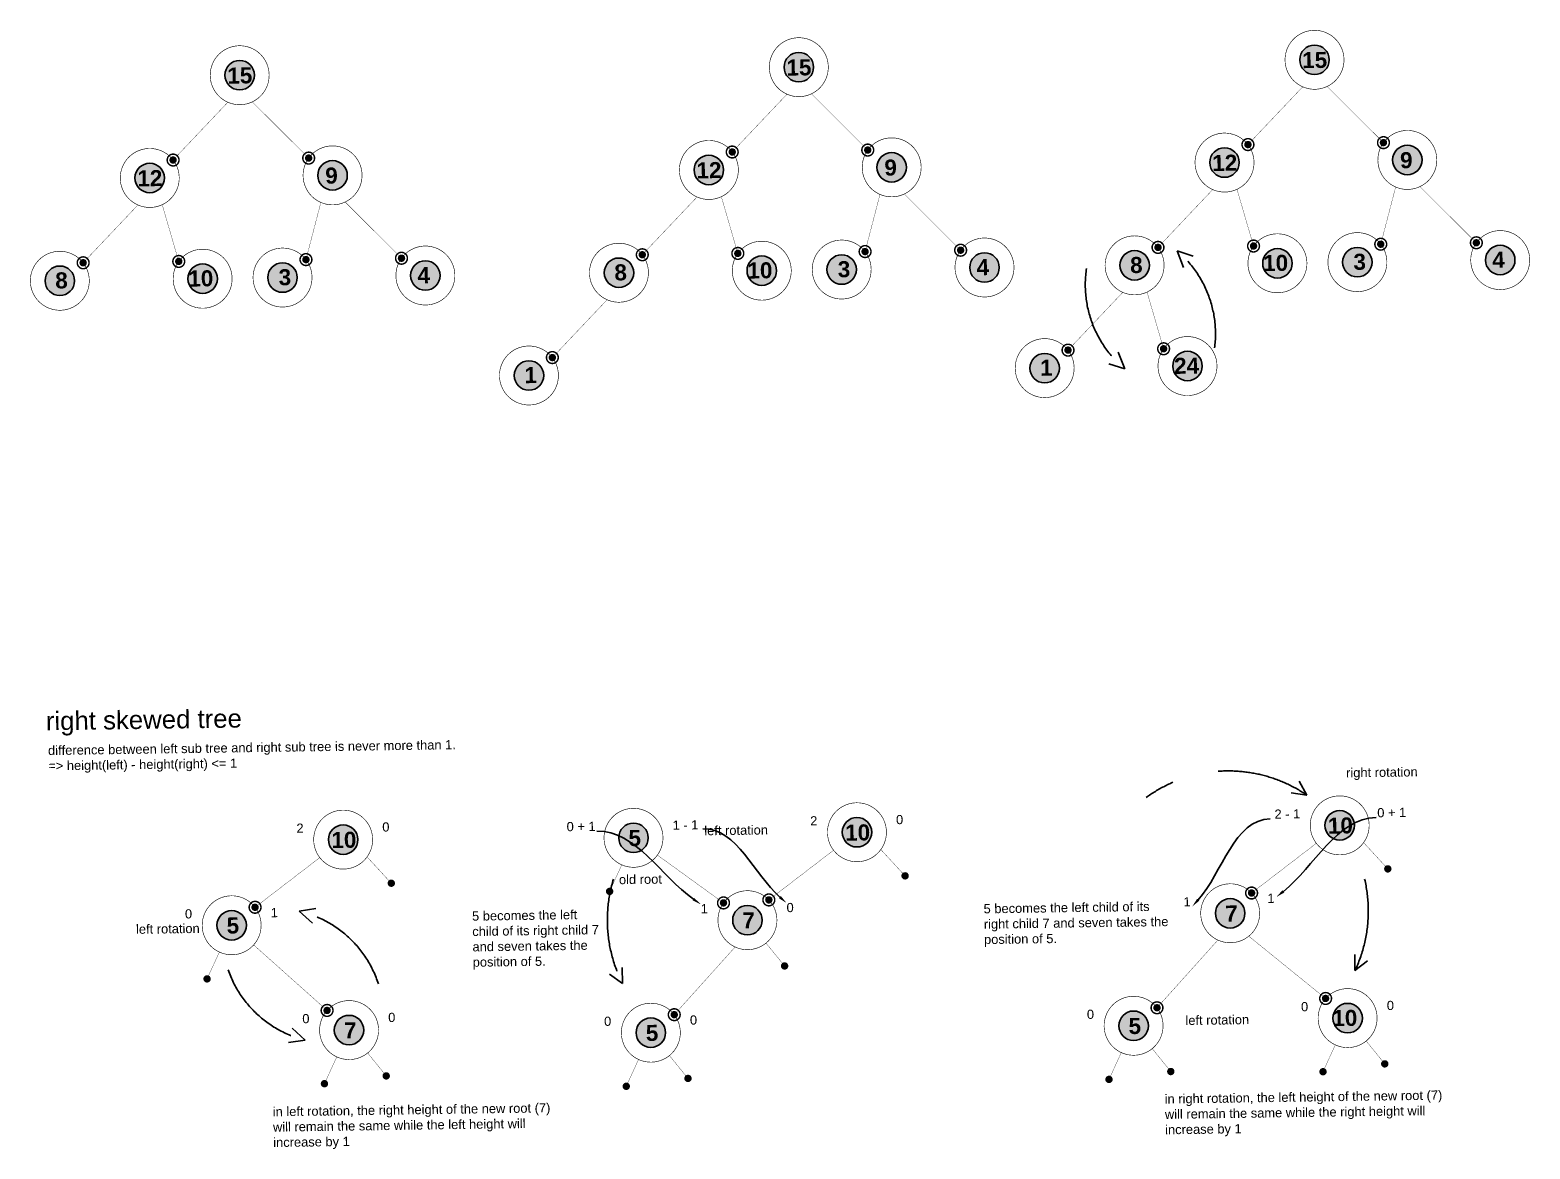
# Model space of a CAD drawing. Header units: millimetres. Extents: x -1100 to 21196, y 133430 to 144863.
# Drawn here: x 10148 to 12692, y 140553 to 142451 of the extents above; entities that cross this region are included whole.
import ezdxf
from ezdxf import colors
from ezdxf.entities.mleader import LeaderData, LeaderLine
from ezdxf.math import Vec2, Vec3

# ---------------------------------------------------------------- set-up
doc = ezdxf.new("R2010")
doc.units = ezdxf.units.MM
doc.linetypes.add('HIDDEN2', pattern=[4.7625, 3.175, -1.5875])
doc.styles.get("Standard").update_dxf_attribs({"font": 'arial.ttf'})

# ---------------------------------------------------------------- blocks, each defined once
blk = doc.blocks.new('fgsdfg')
at = {"color": 152, "true_color": 0x2776bb, "const_width": 50}
for points in [[(200, 0, 1), (-200, 0)], [(200, 0, -1), (-200, 0)]]:
    blk.add_lwpolyline(points, format="xyb", dxfattribs=at)
blk = doc.blocks.new('tghfgh')
at = {"true_color": 0xf8991e}
h = blk.add_hatch(color=30, dxfattribs=at)
h.dxf.hatch_style = 1
h.paths.add_polyline_path([(-100, 0, 1), (100, 0, 1)])
at = {"color": 30, "true_color": 0xf8991e, "const_width": 50}
for points in [[(100, 0, 1), (-100, 0)], [(100, 0, -1), (-100, 0)]]:
    blk.add_lwpolyline(points, format="xyb", dxfattribs=at)

msp = doc.modelspace()

# ---------------------------------------------------------------- hatches: boundary and pattern name
at = {"true_color": 0xddb3d4}
h = msp.add_hatch(color=254, dxfattribs=at)
h.dxf.hatch_style = 1
h.paths.add_polyline_path([(11426.9, 142387.6, 1), (11476.9, 142387.6, 1)])
h = msp.add_hatch(color=254, dxfattribs=at)
h.dxf.hatch_style = 1
h.paths.add_polyline_path([(11426.9, 142387.6, 1), (11476.9, 142387.6, 1)])
h = msp.add_hatch(color=254, dxfattribs=at)
h.dxf.hatch_style = 1
h.paths.add_polyline_path([(12301.4, 142400.1, 1), (12351.4, 142400.1, 1)])
h = msp.add_hatch(color=254, dxfattribs=at)
h.dxf.hatch_style = 1
h.paths.add_polyline_path([(12301.4, 142400.1, 1), (12351.4, 142400.1, 1)])
h = msp.add_hatch(color=254, dxfattribs=at)
h.dxf.hatch_style = 1
h.paths.add_polyline_path([(10478.8, 142374, 1), (10528.8, 142374, 1)])
h = msp.add_hatch(color=254, dxfattribs=at)
h.dxf.hatch_style = 1
h.paths.add_polyline_path([(10478.8, 142374, 1), (10528.8, 142374, 1)])
h = msp.add_hatch(color=254, dxfattribs=at)
h.dxf.hatch_style = 1
h.paths.add_polyline_path([(11274.4, 142213.4, 1), (11324.4, 142213.4, 1)])
h = msp.add_hatch(color=254, dxfattribs=at)
h.dxf.hatch_style = 1
h.paths.add_polyline_path([(11274.4, 142213.4, 1), (11324.4, 142213.4, 1)])
h = msp.add_hatch(color=254, dxfattribs=at)
h.dxf.hatch_style = 1
h.paths.add_polyline_path([(11584.4, 142217.8, 1), (11634.4, 142217.8, 1)])
h = msp.add_hatch(color=254, dxfattribs=at)
h.dxf.hatch_style = 1
h.paths.add_polyline_path([(11584.4, 142217.8, 1), (11634.4, 142217.8, 1)])
h = msp.add_hatch(color=254, dxfattribs=at)
h.dxf.hatch_style = 1
h.paths.add_polyline_path([(12148.8, 142225.9, 1), (12198.8, 142225.9, 1)])
h = msp.add_hatch(color=254, dxfattribs=at)
h.dxf.hatch_style = 1
h.paths.add_polyline_path([(12148.8, 142225.9, 1), (12198.8, 142225.9, 1)])
h = msp.add_hatch(color=254, dxfattribs=at)
h.dxf.hatch_style = 1
h.paths.add_polyline_path([(12458.8, 142230.3, 1), (12508.8, 142230.3, 1)])
h = msp.add_hatch(color=254, dxfattribs=at)
h.dxf.hatch_style = 1
h.paths.add_polyline_path([(12458.8, 142230.3, 1), (12508.8, 142230.3, 1)])
h = msp.add_hatch(color=254, dxfattribs=at)
h.dxf.hatch_style = 1
h.paths.add_polyline_path([(10326.3, 142199.8, 1), (10376.3, 142199.8, 1)])
h = msp.add_hatch(color=254, dxfattribs=at)
h.dxf.hatch_style = 1
h.paths.add_polyline_path([(10326.3, 142199.8, 1), (10376.3, 142199.8, 1)])
h = msp.add_hatch(color=254, dxfattribs=at)
h.dxf.hatch_style = 1
h.paths.add_polyline_path([(10636.3, 142204.2, 1), (10686.3, 142204.2, 1)])
h = msp.add_hatch(color=254, dxfattribs=at)
h.dxf.hatch_style = 1
h.paths.add_polyline_path([(10636.3, 142204.2, 1), (10686.3, 142204.2, 1)])
h = msp.add_hatch(color=254, dxfattribs=at)
h.dxf.hatch_style = 1
h.paths.add_polyline_path([(12374.1, 142057.1, 1), (12424.1, 142057.1, 1)])
h = msp.add_hatch(color=254, dxfattribs=at)
h.dxf.hatch_style = 1
h.paths.add_polyline_path([(12374.1, 142057.1, 1), (12424.1, 142057.1, 1)])
h = msp.add_hatch(color=254, dxfattribs=at)
h.dxf.hatch_style = 1
h.paths.add_polyline_path([(12616.3, 142060.6, 1), (12666.3, 142060.6, 1)])
h = msp.add_hatch(color=254, dxfattribs=at)
h.dxf.hatch_style = 1
h.paths.add_polyline_path([(12616.3, 142060.6, 1), (12666.3, 142060.6, 1)])
h = msp.add_hatch(color=254, dxfattribs=at)
h.dxf.hatch_style = 1
h.paths.add_polyline_path([(10551.5, 142030.9, 1), (10601.5, 142030.9, 1)])
h = msp.add_hatch(color=254, dxfattribs=at)
h.dxf.hatch_style = 1
h.paths.add_polyline_path([(10551.5, 142030.9, 1), (10601.5, 142030.9, 1)])
h = msp.add_hatch(color=254, dxfattribs=at)
h.dxf.hatch_style = 1
h.paths.add_polyline_path([(10793.7, 142034.4, 1), (10843.7, 142034.4, 1)])
h = msp.add_hatch(color=254, dxfattribs=at)
h.dxf.hatch_style = 1
h.paths.add_polyline_path([(10793.7, 142034.4, 1), (10843.7, 142034.4, 1)])
h = msp.add_hatch(color=254, dxfattribs=at)
h.dxf.hatch_style = 1
h.paths.add_polyline_path([(11121.8, 142039.1, 1), (11171.9, 142039.1, 1)])
h = msp.add_hatch(color=254, dxfattribs=at)
h.dxf.hatch_style = 1
h.paths.add_polyline_path([(11121.8, 142039.1, 1), (11171.9, 142039.1, 1)])
h = msp.add_hatch(color=254, dxfattribs=at)
h.dxf.hatch_style = 1
h.paths.add_polyline_path([(11364.1, 142042.6, 1), (11414.1, 142042.6, 1)])
h = msp.add_hatch(color=254, dxfattribs=at)
h.dxf.hatch_style = 1
h.paths.add_polyline_path([(11364.1, 142042.6, 1), (11414.1, 142042.6, 1)])
h = msp.add_hatch(color=254, dxfattribs=at)
h.dxf.hatch_style = 1
h.paths.add_polyline_path([(11499.6, 142044.5, 1), (11549.6, 142044.5, 1)])
h = msp.add_hatch(color=254, dxfattribs=at)
h.dxf.hatch_style = 1
h.paths.add_polyline_path([(11499.6, 142044.5, 1), (11549.6, 142044.5, 1)])
h = msp.add_hatch(color=254, dxfattribs=at)
h.dxf.hatch_style = 1
h.paths.add_polyline_path([(11741.8, 142048, 1), (11791.8, 142048, 1)])
h = msp.add_hatch(color=254, dxfattribs=at)
h.dxf.hatch_style = 1
h.paths.add_polyline_path([(11741.8, 142048, 1), (11791.8, 142048, 1)])
h = msp.add_hatch(color=254, dxfattribs=at)
h.dxf.hatch_style = 1
h.paths.add_polyline_path([(11996.3, 142051.7, 1), (12046.3, 142051.7, 1)])
h = msp.add_hatch(color=254, dxfattribs=at)
h.dxf.hatch_style = 1
h.paths.add_polyline_path([(11996.3, 142051.7, 1), (12046.3, 142051.7, 1)])
h = msp.add_hatch(color=254, dxfattribs=at)
h.dxf.hatch_style = 1
h.paths.add_polyline_path([(12238.5, 142055.1, 1), (12288.5, 142055.1, 1)])
h = msp.add_hatch(color=254, dxfattribs=at)
h.dxf.hatch_style = 1
h.paths.add_polyline_path([(12238.5, 142055.1, 1), (12288.5, 142055.1, 1)])
h = msp.add_hatch(color=254, dxfattribs=at)
h.dxf.hatch_style = 1
h.paths.add_polyline_path([(10173.8, 142025.5, 1), (10223.8, 142025.5, 1)])
h = msp.add_hatch(color=254, dxfattribs=at)
h.dxf.hatch_style = 1
h.paths.add_polyline_path([(10173.8, 142025.5, 1), (10223.8, 142025.5, 1)])
h = msp.add_hatch(color=254, dxfattribs=at)
h.dxf.hatch_style = 1
h.paths.add_polyline_path([(10416, 142029, 1), (10466, 142029, 1)])
h = msp.add_hatch(color=254, dxfattribs=at)
h.dxf.hatch_style = 1
h.paths.add_polyline_path([(10416, 142029, 1), (10466, 142029, 1)])
h = msp.add_hatch(color=254, dxfattribs=at)
h.dxf.hatch_style = 1
h.paths.add_polyline_path([(12086, 141880.9, 1), (12136, 141880.9, 1)])
h = msp.add_hatch(color=254, dxfattribs=at)
h.dxf.hatch_style = 1
h.paths.add_polyline_path([(12086, 141880.9, 1), (12136, 141880.9, 1)])
h = msp.add_hatch(color=254, dxfattribs=at)
h.dxf.hatch_style = 1
h.paths.add_polyline_path([(10969.3, 141864.9, 1), (11019.3, 141864.9, 1)])
h = msp.add_hatch(color=254, dxfattribs=at)
h.dxf.hatch_style = 1
h.paths.add_polyline_path([(10969.3, 141864.9, 1), (11019.3, 141864.9, 1)])
h = msp.add_hatch(color=254, dxfattribs=at)
h.dxf.hatch_style = 1
h.paths.add_polyline_path([(11843.8, 141877.4, 1), (11893.8, 141877.4, 1)])
h = msp.add_hatch(color=254, dxfattribs=at)
h.dxf.hatch_style = 1
h.paths.add_polyline_path([(11843.8, 141877.4, 1), (11893.8, 141877.4, 1)])
h = msp.add_hatch(color=254, dxfattribs=at)
h.dxf.hatch_style = 1
h.paths.add_polyline_path([(11525.5, 141090.5, 1), (11575.5, 141090.5, 1)])
h = msp.add_hatch(color=254, dxfattribs=at)
h.dxf.hatch_style = 1
h.paths.add_polyline_path([(11525.5, 141090.5, 1), (11575.5, 141090.5, 1)])
at = {"true_color": 0xddb3d4, "transparency": 33554559}
h = msp.add_hatch(color=254, dxfattribs=at)
h.dxf.hatch_style = 1
h.paths.add_polyline_path([(12344.1, 141102.2, 1), (12394.1, 141102.2, 1)])
h = msp.add_hatch(color=254, dxfattribs=at)
h.dxf.hatch_style = 1
h.paths.add_polyline_path([(12344.1, 141102.2, 1), (12394.1, 141102.2, 1)])
at = {"true_color": 0xddb3d4}
h = msp.add_hatch(color=254, dxfattribs=at)
h.dxf.hatch_style = 1
h.paths.add_polyline_path([(10654.3, 141078, 1), (10704.3, 141078, 1)])
h = msp.add_hatch(color=254, dxfattribs=at)
h.dxf.hatch_style = 1
h.paths.add_polyline_path([(10654.3, 141078, 1), (10704.3, 141078, 1)])
at = {"true_color": 0xddb3d4, "transparency": 33554636}
h = msp.add_hatch(color=254, dxfattribs=at)
h.dxf.hatch_style = 1
h.paths.add_polyline_path([(11146.6, 141081.1, 1), (11196.6, 141081.1, 1)])
h = msp.add_hatch(color=254, dxfattribs=at)
h.dxf.hatch_style = 1
h.paths.add_polyline_path([(11146.6, 141081.1, 1), (11196.6, 141081.1, 1)])
at = {"true_color": 0xddb3d4}
h = msp.add_hatch(color=254, dxfattribs=at)
h.dxf.hatch_style = 1
h.paths.add_polyline_path([(11339.8, 140941.4, 1), (11389.8, 140941.4, 1)])
h = msp.add_hatch(color=254, dxfattribs=at)
h.dxf.hatch_style = 1
h.paths.add_polyline_path([(12158.4, 140953.1, 1), (12208.4, 140953.1, 1)])
h = msp.add_hatch(color=254, dxfattribs=at)
h.dxf.hatch_style = 1
h.paths.add_polyline_path([(10465.2, 140932.8, 1), (10515.2, 140932.8, 1)])
h = msp.add_hatch(color=254, dxfattribs=at)
h.dxf.hatch_style = 1
h.paths.add_polyline_path([(11994.6, 140762.4, 1), (12044.6, 140762.4, 1)])
h = msp.add_hatch(color=254, dxfattribs=at)
h.dxf.hatch_style = 1
h.paths.add_polyline_path([(12357.5, 140775.4, 1), (12407.5, 140775.4, 1)])
h = msp.add_hatch(color=254, dxfattribs=at)
h.dxf.hatch_style = 1
h.paths.add_polyline_path([(10664.3, 140755.1, 1), (10714.3, 140755.1, 1)])
h = msp.add_hatch(color=254, dxfattribs=at)
h.dxf.hatch_style = 1
h.paths.add_polyline_path([(11176, 140750.7, 1), (11226, 140750.7, 1)])

# ---------------------------------------------------------------- linework, layer by layer
for points in [[(11401.9, 142386.9, 1, 1, -1), (11501.9, 142388.3, 1, 1, 1)], [(12276.4, 142399.4, 1, 1, -1), (12376.4, 142400.9, 1, 1, 1)], [(10453.8, 142373.3, 1, 1, -1), (10553.8, 142374.7, 1, 1, 1)], [(11401.9, 142386.9, 1, 1, 1), (11501.9, 142388.3, 1, 1, -1)], [(12276.4, 142399.4, 1, 1, 1), (12376.4, 142400.9, 1, 1, -1)], [(10453.8, 142373.3, 1, 1, 1), (10553.8, 142374.7, 1, 1, -1)], [(11249.4, 142212.6, 1, 1, -1), (11349.4, 142214.1, 1, 1, 1)], [(11659.4, 142218.5, 1, 1, 1), (11559.4, 142217.1, 1, 1, -1)], [(12123.8, 142225.2, 1, 1, -1), (12223.8, 142226.6, 1, 1, 1)], [(12533.8, 142231.1, 1, 1, 1), (12433.8, 142229.6, 1, 1, -1)], [(10301.3, 142199.1, 1, 1, -1), (10401.3, 142200.5, 1, 1, 1)], [(10711.3, 142204.9, 1, 1, 1), (10611.3, 142203.5, 1, 1, -1)], [(11249.4, 142212.6, 1, 1, 1), (11349.4, 142214.1, 1, 1, -1)], [(11659.4, 142218.5, 1, 1, -1), (11559.4, 142217.1, 1, 1, 1)], [(12123.8, 142225.2, 1, 1, 1), (12223.8, 142226.6, 1, 1, -1)], [(12533.8, 142231.1, 1, 1, -1), (12433.8, 142229.6, 1, 1, 1)], [(10301.3, 142199.1, 1, 1, 1), (10401.3, 142200.5, 1, 1, -1)], [(10711.3, 142204.9, 1, 1, -1), (10611.3, 142203.5, 1, 1, 1)], [(12349.1, 142056.4, 1, 1, -1), (12449.1, 142057.8, 1, 1, 1)], [(12691.3, 142061.3, 1, 1, 1), (12591.3, 142059.8, 1, 1, -1)], [(10526.5, 142030.2, 1, 1, -1), (10626.5, 142031.7, 1, 1, 1)], [(10868.7, 142035.1, 1, 1, 1), (10768.7, 142033.7, 1, 1, -1)], [(11096.9, 142038.4, 1, 1, -1), (11196.9, 142039.8, 1, 1, 1)], [(11439.1, 142043.3, 1, 1, 1), (11339.1, 142041.9, 1, 1, -1)], [(11474.6, 142043.8, 1, 1, -1), (11574.6, 142045.3, 1, 1, 1)], [(11816.8, 142048.7, 1, 1, 1), (11716.8, 142047.3, 1, 1, -1)], [(11971.3, 142050.9, 1, 1, -1), (12071.3, 142052.4, 1, 1, 1)], [(12313.5, 142055.9, 1, 1, 1), (12213.5, 142054.4, 1, 1, -1)], [(10148.8, 142024.8, 1, 1, -1), (10248.8, 142026.2, 1, 1, 1)], [(10491, 142029.7, 1, 1, 1), (10391, 142028.3, 1, 1, -1)], [(12313.5, 142055.9, 1, 1, -1), (12213.5, 142054.4, 1, 1, 1)], [(12349.1, 142056.4, 1, 1, 1), (12449.1, 142057.8, 1, 1, -1)], [(12691.3, 142061.3, 1, 1, -1), (12591.3, 142059.8, 1, 1, 1)], [(10491, 142029.7, 1, 1, -1), (10391, 142028.3, 1, 1, 1)], [(10526.5, 142030.2, 1, 1, 1), (10626.5, 142031.7, 1, 1, -1)], [(10868.7, 142035.1, 1, 1, -1), (10768.7, 142033.7, 1, 1, 1)], [(11096.9, 142038.4, 1, 1, 1), (11196.9, 142039.8, 1, 1, -1)], [(11439.1, 142043.3, 1, 1, -1), (11339.1, 142041.9, 1, 1, 1)], [(11474.6, 142043.8, 1, 1, 1), (11574.6, 142045.3, 1, 1, -1)], [(11816.8, 142048.7, 1, 1, -1), (11716.8, 142047.3, 1, 1, 1)], [(11971.3, 142050.9, 1, 1, 1), (12071.3, 142052.4, 1, 1, -1)], [(10148.8, 142024.8, 1, 1, 1), (10248.8, 142026.2, 1, 1, -1)], [(12161, 141881.6, 1, 1, 1), (12061, 141880.2, 1, 1, -1)], [(10944.3, 141864.2, 1, 1, -1), (11044.3, 141865.6, 1, 1, 1)], [(11818.8, 141876.7, 1, 1, -1), (11918.8, 141878.1, 1, 1, 1)], [(11818.8, 141876.7, 1, 1, 1), (11918.8, 141878.1, 1, 1, -1)], [(12161, 141881.6, 1, 1, -1), (12061, 141880.2, 1, 1, 1)], [(10944.3, 141864.2, 1, 1, 1), (11044.3, 141865.6, 1, 1, -1)], [(11600.5, 141091.2, 1, 1, 1), (11500.5, 141089.8, 1, 1, -1)], [(10729.3, 141078.7, 1, 1, 1), (10629.3, 141077.3, 1, 1, -1)], [(11600.5, 141091.2, 1, 1, -1), (11500.5, 141089.8, 1, 1, 1)], [(10729.3, 141078.7, 1, 1, -1), (10629.3, 141077.3, 1, 1, 1)]]:
    msp.add_lwpolyline(points, format="xyseb", close=True)
at = {"color": 51, "true_color": 0xf7f281, "const_width": 0.5}
for points in [[(11432.2, 142342.2), (11339, 142243.8)], [(11472.9, 142342.8), (11568.8, 142247.1)], [(12306.7, 142354.7), (12213.5, 142256.4)], [(12347.3, 142355.3), (12443.3, 142259.7)], [(10484.1, 142328.6), (10390.9, 142230.2)], [(10524.8, 142329.2), (10620.8, 142233.5)], [(12464.1, 142184.9), (12438.7, 142087.5)], [(12504.8, 142185.5), (12600.8, 142089.9)], [(10641.6, 142158.8), (10616.2, 142061.4)], [(10682.3, 142159.4), (10778.2, 142063.7)], [(11279.7, 142167.9), (11186.5, 142069.6)], [(11320.4, 142168.5), (11348.5, 142071.9)], [(11589.7, 142172.4), (11564.3, 142075)], [(11630.3, 142173), (11726.3, 142077.3)], [(12154.1, 142180.5), (12061, 142082.1)], [(12194.8, 142181.1), (12223, 142084.4)], [(10331.6, 142154.4), (10238.4, 142056)], [(10372.3, 142154.9), (10400.5, 142058.3)], [(12001.6, 142006.2), (11908.4, 141907.9)], [(12042.3, 142006.8), (12070.5, 141910.2)], [(11127.2, 141993.7), (11034, 141895.3)], [(10639.6, 141047.5), (10529.9, 140963.3)], [(11510.8, 141060), (11401.1, 140975.8)], [(12214.9, 140914.3), (12345.2, 140808.7)], [(10527.5, 140899.5), (10652, 140788.4)], [(11343.9, 140895.9), (11240.7, 140781.2)], [(12162.5, 140907.7), (12059.3, 140792.9)]]:
    msp.add_lwpolyline(points, dxfattribs=at)
for points in [[(12093.3, 142076.5), (12104.2, 142048)], [(12093.3, 142076.5), (12120.5, 142067.2)], [(12004.7, 141876), (11993.5, 141904.3)], [(12004.7, 141876), (11977.4, 141884.9)], [(12313.5, 141153.5), (12300.6, 141177.1)], [(12313.5, 141153.5), (12286.8, 141157.4)], [(10604.7, 140956.9), (10633.1, 140961.2)], [(10604.7, 140956.9), (10627.3, 140936.6)], [(11152.8, 140834.3), (11152.3, 140861.3)], [(12395, 140856), (12394.7, 140883)], [(12395, 140856), (12416.3, 140872.5)], [(11152.8, 140834.3), (11131, 140850.1)], [(10615.1, 140738), (10592.7, 140758.5)], [(10615.1, 140738), (10586.7, 140734.1)]]:
    msp.add_lwpolyline(points)
at = {"transparency": 33554559}
for points in [[(12419.1, 141102.9, 1, 1, 1), (12319.1, 141101.5, 1, 1, -1)], [(12419.1, 141102.9, 1, 1, -1), (12319.1, 141101.5, 1, 1, 1)]]:
    msp.add_lwpolyline(points, format="xyseb", close=True, dxfattribs=at)
at = {"transparency": 33554636}
for points in [[(11121.6, 141080.4, 1, 1, -1), (11221.6, 141081.8, 1, 1, 1)], [(11121.6, 141080.4, 1, 1, 1), (11221.6, 141081.8, 1, 1, -1)]]:
    msp.add_lwpolyline(points, format="xyseb", close=True, dxfattribs=at)
at = {"color": 51, "true_color": 0xf7f281, "transparency": 33554559, "const_width": 0.5}
msp.add_lwpolyline([(12329.5, 141071.8), (12219.7, 140987.5)], dxfattribs=at)
at = {"color": 51, "linetype": 'HIDDEN2', "ltscale": 50, "true_color": 0xf7f281, "transparency": 33554559, "const_width": 0.5}
msp.add_lwpolyline([(12409.7, 141072.9), (12450.7, 141028.4)], dxfattribs=at)
at = {"color": 51, "linetype": 'HIDDEN2', "ltscale": 50, "true_color": 0xf7f281, "const_width": 0.5}
for points in [[(10719.8, 141048.7), (10760.9, 141004.1)], [(11591, 141061.2), (11632.1, 141016.6)], [(11151.9, 141035.7), (11131.1, 140990.2)], [(10469.4, 140887.4), (10448.5, 140841.9)], [(11396.3, 140902.6), (11427.8, 140863.8)], [(12414, 140736.6), (12445.5, 140697.8)], [(10668.4, 140709.6), (10647.6, 140664.2)], [(10720.8, 140716.3), (10752.3, 140677.4)], [(11232.5, 140711.9), (11264, 140673.1)], [(11998.8, 140717), (11977.9, 140671.5)], [(12051.2, 140723.6), (12082.7, 140684.8)], [(12361.6, 140730), (12340.8, 140684.5)], [(11180.1, 140705.2), (11159.3, 140659.8)]]:
    msp.add_lwpolyline(points, dxfattribs=at)
at = {"color": 51, "true_color": 0xf7f281, "transparency": 33554636, "const_width": 0.5}
msp.add_lwpolyline([(11212.1, 141051.8), (11324.2, 140970.7)], dxfattribs=at)
at = {"const_width": 1}
for points in [[(11314.8, 140940.7, -1), (11414.8, 140942.1)], [(12133.4, 140952.4, -1), (12233.4, 140953.9)], [(10440.2, 140932.1, -1), (10540.2, 140933.5)], [(11314.8, 140940.7, 1), (11414.8, 140942.1)], [(12133.4, 140952.4, 1), (12233.4, 140953.9)], [(10440.2, 140932.1, 1), (10540.2, 140933.5)], [(11969.6, 140761.7, -1), (12069.6, 140763.1)], [(12332.5, 140774.7, -1), (12432.5, 140776.1)], [(10639.3, 140754.4, -1), (10739.3, 140755.8)], [(11151, 140750, -1), (11251, 140751.4)], [(11969.6, 140761.7, 1), (12069.6, 140763.1)], [(12332.5, 140774.7, 1), (12432.5, 140776.1)], [(10639.3, 140754.4, 1), (10739.3, 140755.8)], [(11151, 140750, 1), (11251, 140751.4)]]:
    msp.add_lwpolyline(points, format="xyb", dxfattribs=at)
at = {"color": 254, "true_color": 0xddb3d4}
for centre in [(11451.9, 142387.6), (11451.9, 142387.6), (12326.4, 142400.1), (12326.4, 142400.1), (10503.8, 142374), (10503.8, 142374), (11299.4, 142213.4), (11299.4, 142213.4), (11609.4, 142217.8), (11609.4, 142217.8), (12173.8, 142225.9), (12173.8, 142225.9), (12483.8, 142230.3), (12483.8, 142230.3), (10351.3, 142199.8), (10351.3, 142199.8), (10661.3, 142204.2), (10661.3, 142204.2), (12399.1, 142057.1), (12399.1, 142057.1), (12641.3, 142060.6), (12641.3, 142060.6), (10576.5, 142030.9), (10576.5, 142030.9), (10818.7, 142034.4), (10818.7, 142034.4), (11146.9, 142039.1), (11146.9, 142039.1), (11389.1, 142042.6), (11389.1, 142042.6), (11524.6, 142044.5), (11524.6, 142044.5), (11766.8, 142048), (11766.8, 142048), (12021.3, 142051.7), (12021.3, 142051.7), (12263.5, 142055.1), (12263.5, 142055.1), (10198.8, 142025.5), (10198.8, 142025.5), (10441, 142029), (10441, 142029), (12111, 141880.9), (12111, 141880.9), (10994.3, 141864.9), (10994.3, 141864.9), (11868.8, 141877.4), (11868.8, 141877.4), (11550.5, 141090.5), (11550.5, 141090.5), (10679.3, 141078), (10679.3, 141078), (11364.8, 140941.4), (12183.4, 140953.1), (10490.2, 140932.8), (12019.6, 140762.4), (12382.5, 140775.4), (10689.3, 140755.1), (11201, 140750.7)]:
    msp.add_circle(centre, 25, dxfattribs=at)
at = {"color": 254, "true_color": 0xddb3d4, "transparency": 33554559}
msp.add_circle((12369.1, 141102.2), 25, dxfattribs=at)
msp.add_circle((12369.1, 141102.2), 25, dxfattribs=at)
at = {"color": 254, "true_color": 0xddb3d4, "transparency": 33554636}
msp.add_circle((11171.6, 141081.1), 25, dxfattribs=at)
msp.add_circle((11171.6, 141081.1), 25, dxfattribs=at)
at = {"linetype": 'HIDDEN2', "ltscale": 50}
for centre, radius, start, end in [((11973.1, 141935.3), 185.4, 352.6436, 49.5984), ((12123.1, 142018.6), 185.4, 171.3792, 228.334), ((12180.1, 140957), 237.5, 55.8138, 125.8293), ((12180.1, 140957), 237.5, 334.8318, 18.6166), ((11364.8, 140941.4), 237.5, 163.0265, 206.8113), ((10562.6, 140776.3), 185.4, 17.9519, 74.9067), ((10659.4, 140918), 185.4, 199.2162, 256.1711)]:
    msp.add_arc(centre, radius, start, end, dxfattribs=at)

# ---------------------------------------------------------------- block references
at = {"color": 30, "true_color": 0xf8991e}
for p, xscale, yscale, zscale, rotation in [((12213.5, 142256.4), 0.05000514043477499, 0.05000514043477499, 0.05000514043477499, 0.8215499083344672), ((12443.3, 142259.7), -0.05000514043477499, 0.050005140434775, 0.050005140434775, 0.8215499083344914), ((10390.9, 142230.2), 0.05000514043477499, 0.05000514043477499, 0.05000514043477499, 0.8215499083344672), ((10620.8, 142233.5), -0.05000514043477499, 0.050005140434775, 0.050005140434775, 0.8215499083344914), ((11339, 142243.8), 0.05000514043477499, 0.05000514043477499, 0.05000514043477499, 0.8215499083344672), ((11568.8, 142247.1), -0.05000514043477499, 0.050005140434775, 0.050005140434775, 0.8215499083344914), ((11348.5, 142071.9), -0.05000514043477499, 0.050005140434775, 0.050005140434775, 0.8215499083344914), ((11564.3, 142075), 0.05000514043477499, 0.05000514043477499, 0.05000514043477499, 0.8215499083344672), ((11726.3, 142077.3), -0.05000514043477499, 0.050005140434775, 0.050005140434775, 0.8215499083344914), ((12061, 142082.1), 0.05000514043477499, 0.05000514043477499, 0.05000514043477499, 0.8215499083344672), ((12223, 142084.4), -0.05000514043477499, 0.050005140434775, 0.050005140434775, 0.8215499083344914), ((12438.7, 142087.5), 0.05000514043477499, 0.05000514043477499, 0.05000514043477499, 0.8215499083344672), ((12600.8, 142089.9), -0.05000514043477499, 0.050005140434775, 0.050005140434775, 0.8215499083344914), ((10238.4, 142056), 0.05000514043477499, 0.05000514043477499, 0.05000514043477499, 0.8215499083344672), ((10400.5, 142058.3), -0.05000514043477499, 0.050005140434775, 0.050005140434775, 0.8215499083344914), ((10616.2, 142061.4), 0.05000514043477499, 0.05000514043477499, 0.05000514043477499, 0.8215499083344672), ((10778.2, 142063.7), -0.05000514043477499, 0.050005140434775, 0.050005140434775, 0.8215499083344914), ((11186.5, 142069.6), 0.05000514043477499, 0.05000514043477499, 0.05000514043477499, 0.8215499083344672), ((11034, 141895.3), 0.05000514043477499, 0.05000514043477499, 0.05000514043477499, 0.8215499083344672), ((11908.4, 141907.9), 0.05000514043477499, 0.05000514043477499, 0.05000514043477499, 0.8215499083344672), ((12070.5, 141910.2), -0.05000514043477499, 0.050005140434775, 0.050005140434775, 0.8215499083344914), ((12219.7, 140987.5), 0.05000514043477499, 0.05000514043477499, 0.05000514043477499, 0.8215499083344672), ((10529.9, 140963.3), 0.05000514043477499, 0.05000514043477499, 0.05000514043477499, 0.8215499083344672), ((11401.1, 140975.8), 0.05000514043477499, 0.05000514043477499, 0.05000514043477499, 0.8215499083344672), ((12345.2, 140808.7), -0.05000514043477499, 0.050005140434775, 0.050005140434775, 0.8215499083344914), ((10652, 140788.4), -0.05000514043477499, 0.050005140434775, 0.050005140434775, 0.8215499083344914), ((11240.7, 140781.2), 0.05000514043477499, 0.05000514043477499, 0.05000514043477499, 0.8215499083344672), ((12059.3, 140792.9), 0.05000514043477499, 0.05000514043477499, 0.05000514043477499, 0.8215499083344672)]:
    msp.add_blockref('fgsdfg', p, dxfattribs=dict(at, xscale=xscale, yscale=yscale, zscale=zscale, rotation=rotation))
for p, xscale, yscale, zscale, rotation in [((12213.5, 142256.4), -0.05000514043477499, 0.050005140434775, 0.050005140434775, 0.8215499083344914), ((12443.3, 142259.7), 0.05000514043477499, 0.05000514043477499, 0.05000514043477499, 0.8215499083344672), ((10390.9, 142230.2), -0.05000514043477499, 0.050005140434775, 0.050005140434775, 0.8215499083344914), ((10620.8, 142233.5), 0.05000514043477499, 0.05000514043477499, 0.05000514043477499, 0.8215499083344672), ((11339, 142243.8), -0.05000514043477499, 0.050005140434775, 0.050005140434775, 0.8215499083344914), ((11568.8, 142247.1), 0.05000514043477499, 0.05000514043477499, 0.05000514043477499, 0.8215499083344672), ((11564.3, 142075), -0.05000514043477499, 0.050005140434775, 0.050005140434775, 0.8215499083344914), ((11726.3, 142077.3), 0.05000514043477499, 0.05000514043477499, 0.05000514043477499, 0.8215499083344672), ((12061, 142082.1), -0.05000514043477499, 0.050005140434775, 0.050005140434775, 0.8215499083344914), ((12223, 142084.4), 0.05000514043477499, 0.05000514043477499, 0.05000514043477499, 0.8215499083344672), ((12438.7, 142087.5), -0.05000514043477499, 0.050005140434775, 0.050005140434775, 0.8215499083344914), ((12600.8, 142089.9), 0.05000514043477499, 0.05000514043477499, 0.05000514043477499, 0.8215499083344672), ((10238.4, 142056), -0.05000514043477499, 0.050005140434775, 0.050005140434775, 0.8215499083344914), ((10400.5, 142058.3), 0.05000514043477499, 0.05000514043477499, 0.05000514043477499, 0.8215499083344672), ((10616.2, 142061.4), -0.05000514043477499, 0.050005140434775, 0.050005140434775, 0.8215499083344914), ((10778.2, 142063.7), 0.05000514043477499, 0.05000514043477499, 0.05000514043477499, 0.8215499083344672), ((11186.5, 142069.6), -0.05000514043477499, 0.050005140434775, 0.050005140434775, 0.8215499083344914), ((11348.5, 142071.9), 0.05000514043477499, 0.05000514043477499, 0.05000514043477499, 0.8215499083344672), ((11908.4, 141907.9), -0.05000514043477499, 0.050005140434775, 0.050005140434775, 0.8215499083344914), ((12070.5, 141910.2), 0.05000514043477499, 0.05000514043477499, 0.05000514043477499, 0.8215499083344672), ((11034, 141895.3), -0.05000514043477499, 0.050005140434775, 0.050005140434775, 0.8215499083344914), ((11632.1, 141016.6), 0.05000514043477499, 0.05000514043477499, 0.05000514043477499, 0.8215499083344672), ((10760.9, 141004.1), 0.05000514043477499, 0.05000514043477499, 0.05000514043477499, 0.8215499083344672), ((11131.1, 140990.2), -0.05000514043477499, 0.050005140434775, 0.050005140434775, 0.8215499083344914), ((12219.7, 140987.5), -0.05000514043477499, 0.050005140434775, 0.050005140434775, 0.8215499083344914), ((10529.9, 140963.3), 0.05000514043477499, 0.05000514043477499, 0.05000514043477499, 0.8215499083344672), ((11401.1, 140975.8), -0.05000514043477499, 0.050005140434775, 0.050005140434775, 0.8215499083344914), ((11427.8, 140863.8), -0.05000514043477499, 0.050005140434775, 0.050005140434775, 0.8215499083344914), ((10448.5, 140841.9), -0.05000514043477499, 0.050005140434775, 0.050005140434775, 0.8215499083344914), ((12345.2, 140808.7), -0.05000514043477499, 0.050005140434775, 0.050005140434775, 0.8215499083344914), ((10652, 140788.4), -0.05000514043477499, 0.050005140434775, 0.050005140434775, 0.8215499083344914), ((11240.7, 140781.2), -0.05000514043477499, 0.050005140434775, 0.050005140434775, 0.8215499083344914), ((12059.3, 140792.9), -0.05000514043477499, 0.050005140434775, 0.050005140434775, 0.8215499083344914), ((10752.3, 140677.4), -0.05000514043477499, 0.050005140434775, 0.050005140434775, 0.8215499083344914), ((12082.7, 140684.8), -0.05000514043477499, 0.050005140434775, 0.050005140434775, 0.8215499083344914), ((12340.8, 140684.5), -0.05000514043477499, 0.050005140434775, 0.050005140434775, 0.8215499083344914), ((12445.5, 140697.8), -0.05000514043477499, 0.050005140434775, 0.050005140434775, 0.8215499083344914), ((10647.6, 140664.2), -0.05000514043477499, 0.050005140434775, 0.050005140434775, 0.8215499083344914), ((11159.3, 140659.8), -0.05000514043477499, 0.050005140434775, 0.050005140434775, 0.8215499083344914), ((11264, 140673.1), -0.05000514043477499, 0.050005140434775, 0.050005140434775, 0.8215499083344914), ((11977.9, 140671.5), -0.05000514043477499, 0.050005140434775, 0.050005140434775, 0.8215499083344914)]:
    msp.add_blockref('tghfgh', p, dxfattribs=dict(xscale=xscale, yscale=yscale, zscale=zscale, rotation=rotation))
at = {"transparency": 33554559, "xscale": 0.05000514043477499, "yscale": 0.05000514043477499, "zscale": 0.05000514043477499, "rotation": 0.8215499083344672}
msp.add_blockref('tghfgh', (12450.7, 141028.4), dxfattribs=at)
at = {"color": 30, "true_color": 0xf8991e, "transparency": 33554636, "xscale": -0.05000514043477499, "yscale": 0.050005140434775, "zscale": 0.050005140434775, "rotation": 0.8215499083344914}
msp.add_blockref('fgsdfg', (11324.2, 140970.7), dxfattribs=at)
at = {"transparency": 33554636, "xscale": -0.05000514043477499, "yscale": 0.050005140434775, "zscale": 0.050005140434775, "rotation": 0.8215499083344914}
msp.add_blockref('tghfgh', (11324.2, 140970.7), dxfattribs=at)

# ---------------------------------------------------------------- texts
at = {"color": 18, "true_color": 0x000000, "char_height": 27.228, "width": 42.338, "rotation": 0.8215}
for s, insert, attachment_point in [('{\\fArial|b1|i0|c0|p34;15}', (12305.3, 142413.1), 1), ('{\\fArial|b1|i0|c0|p34;15}', (10482.7, 142386.9), 1), ('{\\fArial|b1|i0|c0|p34;15}', (11430.8, 142400.5), 1), ('{\\fArial|b1|i0|c0|p34;12}', (12152.8, 142238.8), 1), ('{\\fArial|b1|i0|c0|p34;9}', (12492.4, 142243.7), 3), ('{\\fArial|b1|i0|c0|p34;12}', (10330.2, 142212.7), 1), ('{\\fArial|b1|i0|c0|p34;9}', (10669.9, 142217.6), 3), ('{\\fArial|b1|i0|c0|p34;12}', (11278.3, 142226.3), 1), ('{\\fArial|b1|i0|c0|p34;9}', (11618, 142231.2), 3), ('{\\fArial|b1|i0|c0|p34;10}', (11406.9, 142057), 3), ('{\\fArial|b1|i0|c0|p34;3}', (11517.8, 142058.6), 1), ('{\\fArial|b1|i0|c0|p34;4}', (11774.3, 142062.3), 3), ('{\\fArial|b1|i0|c0|p34;8}', (12013.5, 142065.7), 1), ('{\\fArial|b1|i0|c0|p34;10}', (12281.4, 142069.6), 3), ('{\\fArial|b1|i0|c0|p34;3}', (12392.2, 142071.2), 1), ('{\\fArial|b1|i0|c0|p34;4}', (12648.7, 142074.8), 3), ('{\\fArial|b1|i0|c0|p34;8}', (10190.9, 142039.6), 1), ('{\\fArial|b1|i0|c0|p34;10}', (10458.8, 142043.4), 3), ('{\\fArial|b1|i0|c0|p34;3}', (10569.7, 142045), 1), ('{\\fArial|b1|i0|c0|p34;4}', (10826.2, 142048.7), 3), ('{\\fArial|b1|i0|c0|p34;8}', (11139, 142053.2), 1), ('{\\fArial|b1|i0|c0|p34;1}', (10986.5, 141879), 1), ('{\\fArial|b1|i0|c0|p34;1}', (11860.9, 141891.5), 1), ('{\\fArial|b1|i0|c0|p34;24}', (12130.4, 141895.4), 3), ('{\\fArial|b1|i0|c0|p34;10}', (10659.1, 141090.9), 1), ('{\\fArial|b1|i0|c0|p34;10}', (11530.3, 141103.4), 1), ('{\\fArial|b1|i0|c0|p34;7}', (12174.7, 140966.2), 1), ('{\\fArial|b1|i0|c0|p34;5}', (10481.5, 140945.9), 1), ('{\\fArial|b1|i0|c0|p34;7}', (11356, 140954.5), 1), ('{\\fArial|b1|i0|c0|p34;10}', (12398.7, 140789.5), 3), ('{\\fArial|b1|i0|c0|p34;7}', (10680.6, 140768.2), 1), ('{\\fArial|b1|i0|c0|p34;5}', (11192.3, 140763.8), 1), ('{\\fArial|b1|i0|c0|p34;5}', (12010.9, 140775.5), 1)]:
    msp.add_mtext(s, dxfattribs=dict(at, insert=insert, attachment_point=attachment_point))
at = {"attachment_point": 1, "rotation": 0.8215}
for s, width, insert, char_height in [('right skewed tree', 6766.326, (10174.9, 141294.6), 31.253), ('difference between left sub tree and right sub tree is never more than 1. \\P=> height(left) - height(right) <= 1', 699.551, (10178.7, 141237), 15.627), ('right rotation', 6766.326, (12379.8, 141199.2), 15.627), ('left rotation', 6766.326, (11291.5, 141100.9), 15.627), ('old root', 6766.326, (11146.8, 141018), 15.63), ('5 becomes the left child of its right child 7 and seven takes the position of 5.', 324.189, (11765.1, 140968.6), 15.627), ('5 becomes the left child of its right child 7 and seven takes the position of 5.', 226.996, (10897.7, 140956.2), 15.627), ('left rotation', 6766.326, (10327.9, 140933.9), 15.627), ('left rotation', 6766.326, (12107.4, 140779.3), 15.627), ('in left rotation, the right height of the new root (7) will remain the same while the left height will increase by 1', 491.769, (10559.8, 140624.5), 15.6266), ('in right rotation, the left height of the new root (7) will remain the same while the right height will increase by 1', 487.656, (12072.2, 140646.1), 15.6266)]:
    msp.add_mtext_dynamic_manual_height_columns(s, width=width, gutter_width=12.5, heights=[0], dxfattribs=dict(at, insert=insert, char_height=char_height))
at = {"color": 11, "true_color": 0xf27172, "rotation": 0.8215}
for s, heights, insert, char_height, attachment_point in [('2', [0], (11471.1, 141117.6), 15.6, 1), ('0', [0], (11616.7, 141119.7), 15.6, 1), ('2', [0], (10599.9, 141105.1), 15.6, 1), ('0', [0], (10745.5, 141107.2), 15.6, 1), ('0 + 1', [0], (11058.1, 141107.8), 15.63, 1), ('1 - 1', [0], (11237.8, 141110.3), 15.63, 1), ('1', [314], (10556.4, 140962), 15.6, 1), ('1', [0], (11285.4, 140968.5), 15.6, 1), ('0', [0], (11431, 140970.6), 15.6, 1), ('1', [0], (12104.1, 140980.3), 15.6, 1), ('1', [0], (12246.3, 140986.3), 15.6, 1), ('0', [0], (10410.9, 140959.9), 15.6, 1), ('0', [0], (10755.5, 140784.3), 15.6, 1), ('0', [0], (11940.3, 140789.6), 15.6, 1), ('0', [0], (12315.5, 140802.7), 15.6, 3), ('0', [0], (12461, 140804.8), 15.6, 3), ('0', [0], (10609.9, 140782.2), 15.6, 1), ('0', [0], (11121.6, 140777.8), 15.6, 1), ('0', [0], (11267.2, 140779.9), 15.6, 1)]:
    msp.add_mtext_dynamic_manual_height_columns(s, width=1020.532, gutter_width=12.5, heights=heights, dxfattribs=dict(at, insert=insert, char_height=char_height, attachment_point=attachment_point))
at = {"color": 11, "true_color": 0xf27172, "transparency": 33554559, "char_height": 15.63, "attachment_point": 3, "rotation": 0.8215}
for s, insert in [('2 - 1', (12302.1, 141129.6)), ('0 + 1', (12481.8, 141132.1))]:
    msp.add_mtext_dynamic_manual_height_columns(s, width=1020.532, gutter_width=12.5, heights=[0], dxfattribs=dict(at, insert=insert))
at = {"color": 18, "true_color": 0x000000, "transparency": 33554559, "insert": (12348.9, 141115.2), "char_height": 27.228, "width": 42.338, "attachment_point": 1, "rotation": 0.8215}
msp.add_mtext('{\\fArial|b1|i0|c0|p34;10}', dxfattribs=at)
at = {"color": 18, "true_color": 0x000000, "transparency": 33554636, "insert": (11162.9, 141094.2), "char_height": 27.228, "width": 42.338, "attachment_point": 1, "rotation": 0.8215}
msp.add_mtext('{\\fArial|b1|i0|c0|p34;5}', dxfattribs=at)

# ---------------------------------------------------------------- leaders
ml = msp.add_multileader_mtext('Standard')
ml.set_content('', color=256)
ml.set_leader_properties()
ml.build(insert=Vec2(0, 0))
ml.multileader.update_dxf_attribs({"leader_type": 2, "arrow_head_size": 15})
ctx = ml.context
ctx.base_point, ctx.char_height, ctx.arrow_head_size, ctx.landing_gap_size, ctx.plane_origin, ctx.plane_x_axis, ctx.plane_y_axis = Vec3(12431, 141115.4), 0.2, 15, 0.1, Vec3(12261.8, 140980.8), Vec3(0.999897, 0.014338), Vec3(-0.014338, 0.999897)
notes = []
notes.append((ctx, [(0, (1, 1, 0), (12430.6, 141115.4), (0.999897, 0.014338), 0.4, [(0, [(12261.8, 140980.8)], 0, [])])]))
ctx.mtext.insert, ctx.mtext.text_direction, ctx.mtext.rotation, ctx.mtext.flow_direction = Vec3(12431.1, 141115.5), Vec3(0.999897, 0.014338), 0.014339, 5
ml = msp.add_multileader_mtext('Standard')
ml.set_content('', color=256)
ml.set_leader_properties()
ml.build(insert=Vec2(0, 0))
ml.multileader.update_dxf_attribs({"leader_type": 2, "arrow_head_size": 15})
ctx = ml.context
ctx.base_point, ctx.char_height, ctx.arrow_head_size, ctx.landing_gap_size, ctx.plane_origin, ctx.plane_x_axis, ctx.plane_y_axis = Vec3(11109.2, 141092.5), 0.2, 15, 0.1, Vec3(11285.4, 140968.5), Vec3(0.999897, 0.014338), Vec3(-0.014338, 0.999897)
ctx.text_align_type = 2
notes.append((ctx, [(0, (1, 1, 0), (11109.8, 141092.5), (-0.999897, -0.014338), 0.4, [(0, [(11285.4, 140968.5)], 0, [])])]))
ctx.mtext.insert, ctx.mtext.text_direction, ctx.mtext.rotation, ctx.mtext.alignment, ctx.mtext.flow_direction = Vec3(11109.3, 141092.6), Vec3(0.999897, 0.014338), 0.014339, 3, 5
ml = msp.add_multileader_mtext('Standard')
ml.set_content('', color=256)
ml.set_leader_properties()
ml.build(insert=Vec2(0, 0))
ml.multileader.update_dxf_attribs({"leader_type": 2, "arrow_head_size": 15})
ctx = ml.context
ctx.base_point, ctx.char_height, ctx.arrow_head_size, ctx.landing_gap_size, ctx.plane_origin, ctx.plane_x_axis, ctx.plane_y_axis = Vec3(11288.9, 141096.4), 0.2, 15, 0.1, Vec3(11431, 140970.6), Vec3(0.999897, 0.014338), Vec3(-0.014338, 0.999897)
ctx.text_align_type = 2
notes.append((ctx, [(0, (1, 1, 0), (11289.5, 141096.4), (-0.999897, -0.014338), 0.4, [(0, [(11431, 140970.6)], 0, [])])]))
ctx.mtext.insert, ctx.mtext.text_direction, ctx.mtext.rotation, ctx.mtext.alignment, ctx.mtext.flow_direction = Vec3(11289, 141096.5), Vec3(0.999897, 0.014338), 0.014339, 3, 5
ml = msp.add_multileader_mtext('Standard')
ml.set_content('', color=256)
ml.set_leader_properties()
ml.build(insert=Vec2(0, 0))
ml.multileader.update_dxf_attribs({"leader_type": 2, "arrow_head_size": 15})
ctx = ml.context
ctx.base_point, ctx.char_height, ctx.arrow_head_size, ctx.landing_gap_size, ctx.plane_origin, ctx.plane_x_axis, ctx.plane_y_axis = Vec3(12251.3, 141113.1), 0.2, 15, 0.1, Vec3(12119.2, 140964.8), Vec3(0.999897, 0.014338), Vec3(-0.014338, 0.999897)
notes.append((ctx, [(0, (1, 1, 0), (12250.9, 141113.1), (0.999897, 0.014338), 0.4, [(0, [(12119.2, 140964.8)], 0, [])])]))
ctx.mtext.insert, ctx.mtext.text_direction, ctx.mtext.rotation, ctx.mtext.flow_direction = Vec3(12251.4, 141113.2), Vec3(0.999897, 0.014338), 0.014339, 5
for ctx, leaders in notes:
    for number, flags, end, landing, length, lines in leaders:
        leader = LeaderData()
        leader.index, (leader.has_last_leader_line, leader.has_dogleg_vector, leader.attachment_direction) = number, flags
        leader.last_leader_point, leader.dogleg_vector, leader.dogleg_length = Vec3(end), Vec3(landing), length
        for number, points, colour, breaks in lines:
            line = LeaderLine()
            line.index, line.vertices, line.color, line.breaks = number, Vec3.list(points), colors.encode_raw_color(colour), breaks
            leader.lines.append(line)
        ctx.leaders.append(leader)

doc.saveas('drawing.dxf')
